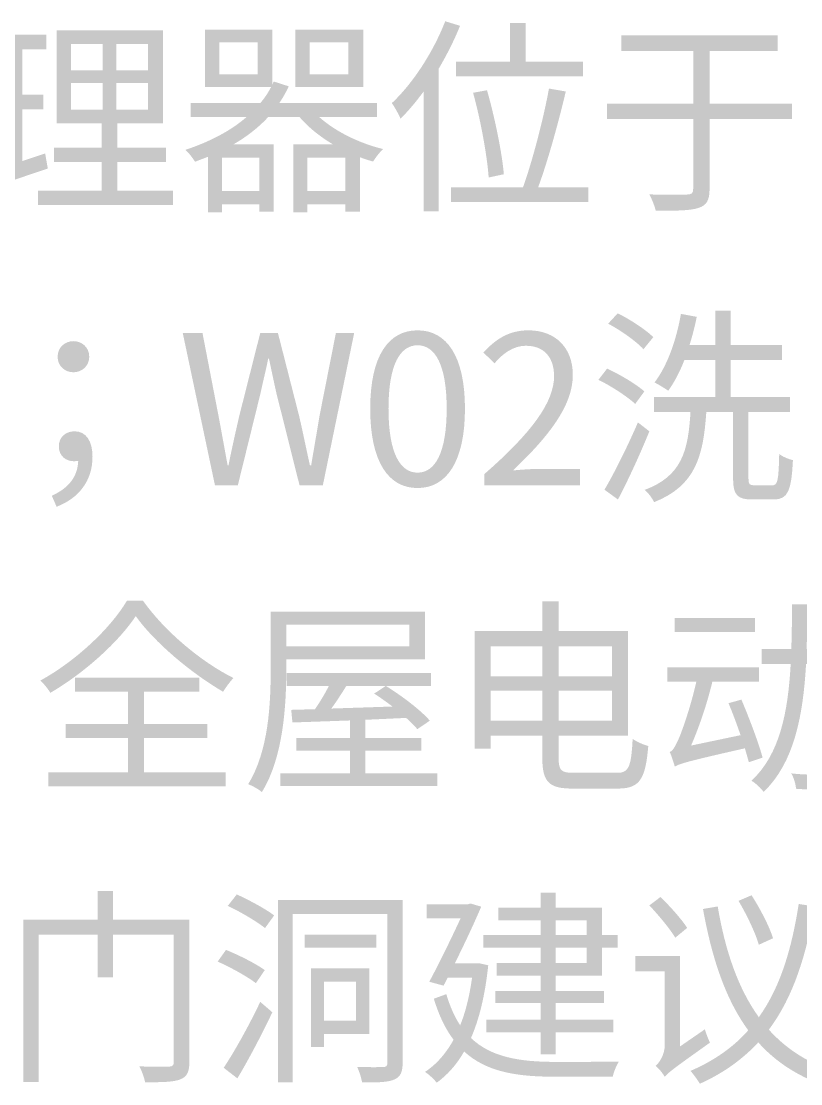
# Model space of a CAD drawing. Header units: millimetres. Extents: x -4600 to 229000, y -4300 to 19460.
# Drawn here: x 99414 to 100488, y 7770 to 9235 of the extents above; entities that cross this region are included whole.
import ezdxf

# ---------------------------------------------------------------- set-up
doc = ezdxf.new("R2010")
doc.units = ezdxf.units.MM
doc.header["$LTSCALE"] = 100
doc.layers.add('A-NOTE', color=7, linetype='Continuous', lineweight=18)

# ---------------------------------------------------------------- blocks, each defined once
blk = doc.blocks.new('A03_SHEET')
at = {"layer": 'A-NOTE'}
h = blk.add_hatch(color=256, dxfattribs=at)
edge = h.paths.add_edge_path()
edge.add_spline(control_points=[(19998.3, 9234.8), (19981.4, 9191.5), (19953.6, 9149.1), (19924.7, 9121.9)], knot_values=[0, 0, 0, 0, 1, 1, 1, 1], degree=3, periodic=0)
edge.add_spline(control_points=[(19924.7, 9121.9), (19928.4, 9116.8), (19934.7, 9105.6), (19936.7, 9100.4)], knot_values=[0, 0, 0, 0, 1, 1, 1, 1], degree=3, periodic=0)
edge.add_spline(control_points=[(19936.7, 9100.4), (19947.6, 9111.3), (19958.2, 9123.9), (19968.5, 9138)], knot_values=[0, 0, 0, 0, 1, 1, 1, 1], degree=3, periodic=0)
edge.add_line((19968.5, 9138), (19968.5, 8972.9))
edge.add_line((19968.5, 8972.9), (19989.2, 8972.9))
edge.add_line((19989.2, 8972.9), (19989.2, 9169.2))
edge.add_spline(control_points=[(19989.2, 9169.2), (20000.3, 9188.1), (20010.6, 9208.2), (20018.7, 9228.5)], knot_values=[0, 0, 0, 0, 1, 1, 1, 1], degree=3, periodic=0)
edge.add_line((20018.7, 9228.5), (19998.3, 9234.8))
for points in [[(20013.2, 9179.2), (20013.2, 9158.9), (20188.3, 9158.9), (20188.3, 9179.2), (20109.2, 9179.2), (20109.2, 9232.2), (20087.7, 9232.2), (20087.7, 9179.2), (20013.2, 9179.2)], [(20314.6, 8412.2), (20314.6, 8393), (20425.5, 8393), (20425.5, 8412.2), (20314.6, 8412.2)], [(19451.4, 8199.6), (19451.4, 8180.1), (19695.8, 8180.1), (19695.8, 8199.6), (19583.2, 8199.6), (19583.2, 8246.9), (19670.3, 8246.9), (19670.3, 8266.1), (19583.2, 8266.1), (19583.2, 8310.7), (19659.4, 8310.7), (19659.4, 8329.9), (19487.8, 8329.9), (19487.8, 8310.7), (19560.8, 8310.7), (19560.8, 8266.1), (19474.9, 8266.1), (19474.9, 8246.9), (19560.8, 8246.9), (19560.8, 8199.6), (19451.4, 8199.6)]]:
    blk.add_hatch(color=256, dxfattribs=at).paths.add_polyline_path(points)
h = blk.add_hatch(color=256, dxfattribs=at)
edge = h.paths.add_edge_path()
edge.add_line((19356, 9023.6), (19361.4, 9001.9))
edge.add_spline(control_points=[(19361.4, 9001.9), (19386.7, 9010.2), (19419.6, 9021.4), (19450.5, 9031.7)], knot_values=[0, 0, 0, 0, 1, 1, 1, 1], degree=3, periodic=0)
edge.add_line((19450.5, 9031.7), (19446.8, 9052.6))
edge.add_line((19446.8, 9052.6), (19415.3, 9042))
edge.add_line((19415.3, 9042), (19415.3, 9113.3))
edge.add_line((19415.3, 9113.3), (19444.2, 9113.3))
edge.add_line((19444.2, 9113.3), (19444.2, 9133.4))
edge.add_line((19444.2, 9133.4), (19415.3, 9133.4))
edge.add_line((19415.3, 9133.4), (19415.3, 9196.1))
edge.add_line((19415.3, 9196.1), (19448.5, 9196.1))
edge.add_line((19448.5, 9196.1), (19448.5, 9216.2))
edge.add_line((19448.5, 9216.2), (19359.2, 9216.2))
edge.add_line((19359.2, 9216.2), (19359.2, 9196.1))
edge.add_line((19359.2, 9196.1), (19394.7, 9196.1))
edge.add_line((19394.7, 9196.1), (19394.7, 9133.4))
edge.add_line((19394.7, 9133.4), (19362, 9133.4))
edge.add_line((19362, 9133.4), (19362, 9113.3))
edge.add_line((19362, 9113.3), (19394.7, 9113.3))
edge.add_line((19394.7, 9113.3), (19394.7, 9035.4))
edge.add_spline(control_points=[(19394.7, 9035.4), (19380.1, 9030.8), (19366.9, 9026.8), (19356, 9023.6)], knot_values=[0, 0, 0, 0, 1, 1, 1, 1], degree=3, periodic=0)
h = blk.add_hatch(color=256, dxfattribs=at)
h.paths.add_polyline_path([(19437.1, 9001.3), (19437.1, 8981.5), (19623, 8981.5), (19623, 9001.3), (19546.5, 9001.3), (19546.5, 9040.8), (19613.3, 9040.8), (19613.3, 9060.3), (19546.5, 9060.3), (19546.5, 9094.1), (19609.3, 9094.1), (19609.3, 9222.5), (19462.6, 9222.5), (19462.6, 9094.1), (19524.5, 9094.1), (19524.5, 9060.3), (19459.1, 9060.3), (19459.1, 9040.8), (19524.5, 9040.8), (19524.5, 9001.3), (19437.1, 9001.3)])
h.paths.add_polyline_path([(19544.8, 9149.7), (19588.6, 9149.7), (19588.6, 9112.7), (19544.8, 9112.7), (19544.8, 9149.7)], flags=0)
h.paths.add_polyline_path([(19482.3, 9149.7), (19526.2, 9149.7), (19526.2, 9112.7), (19482.3, 9112.7), (19482.3, 9149.7)], flags=0)
h.paths.add_polyline_path([(19544.8, 9203.6), (19588.6, 9203.6), (19588.6, 9167.2), (19544.8, 9167.2), (19544.8, 9203.6)], flags=0)
h.paths.add_polyline_path([(19482.3, 9203.6), (19526.2, 9203.6), (19526.2, 9167.2), (19482.3, 9167.2), (19482.3, 9203.6)], flags=0)
h = blk.add_hatch(color=256, dxfattribs=at)
edge = h.paths.add_edge_path()
edge.add_line((19762, 9151.7), (19760.2, 9148))
edge.add_line((19760.2, 9148), (19760.2, 9223))
edge.add_line((19760.2, 9223), (19667.1, 9223))
edge.add_line((19667.1, 9223), (19667.1, 9144))
edge.add_line((19667.1, 9144), (19758.2, 9144))
edge.add_spline(control_points=[(19758.2, 9144), (19754.2, 9136.2), (19749.4, 9129.1), (19743.6, 9122.2)], knot_values=[0, 0, 0, 0, 1, 1, 1, 1], degree=3, periodic=0)
edge.add_line((19743.6, 9122.2), (19647.4, 9122.2))
edge.add_line((19647.4, 9122.2), (19647.4, 9102.7))
edge.add_line((19647.4, 9102.7), (19724.4, 9102.7))
edge.add_spline(control_points=[(19724.4, 9102.7), (19702.4, 9083.5), (19673.4, 9068.6), (19640.2, 9057.5)], knot_values=[0, 0, 0, 0, 1, 1, 1, 1], degree=3, periodic=0)
edge.add_spline(control_points=[(19640.2, 9057.5), (19644.5, 9053.7), (19650.8, 9045.7), (19653.4, 9041.1)], knot_values=[0, 0, 0, 0, 1, 1, 1, 1], degree=3, periodic=0)
edge.add_line((19653.4, 9041.1), (19671.4, 9048))
edge.add_line((19671.4, 9048), (19671.4, 8971.5))
edge.add_line((19671.4, 8971.5), (19690.6, 8971.5))
edge.add_line((19690.6, 8971.5), (19690.6, 8982.4))
edge.add_line((19690.6, 8982.4), (19742.2, 8982.4))
edge.add_line((19742.2, 8982.4), (19742.2, 8972.4))
edge.add_line((19742.2, 8972.4), (19762, 8972.4))
edge.add_line((19762, 8972.4), (19762, 9064.9))
edge.add_line((19762, 9064.9), (19706.1, 9064.9))
edge.add_spline(control_points=[(19706.1, 9064.9), (19724.4, 9075.5), (19740.8, 9088.1), (19754.2, 9102.7)], knot_values=[0, 0, 0, 0, 1, 1, 1, 1], degree=3, periodic=0)
edge.add_line((19754.2, 9102.7), (19797.5, 9102.7))
edge.add_spline(control_points=[(19797.5, 9102.7), (19809.8, 9088.4), (19825.9, 9075.5), (19843.9, 9064.9)], knot_values=[0, 0, 0, 0, 1, 1, 1, 1], degree=3, periodic=0)
edge.add_line((19843.9, 9064.9), (19788.9, 9064.9))
edge.add_line((19788.9, 9064.9), (19788.9, 8971.5))
edge.add_line((19788.9, 8971.5), (19808.1, 8971.5))
edge.add_line((19808.1, 8971.5), (19808.1, 8982.4))
edge.add_line((19808.1, 8982.4), (19860.5, 8982.4))
edge.add_line((19860.5, 8982.4), (19860.5, 8972.4))
edge.add_line((19860.5, 8972.4), (19880.6, 8972.4))
edge.add_line((19880.6, 8972.4), (19880.6, 9047.4))
edge.add_spline(control_points=[(19880.6, 9047.4), (19886.6, 9045.1), (19892.9, 9043.1), (19898.9, 9041.4)], knot_values=[0, 0, 0, 0, 1, 1, 1, 1], degree=3, periodic=0)
edge.add_spline(control_points=[(19898.9, 9041.4), (19902.1, 9046.6), (19908.1, 9054.6), (19912.7, 9058.6)], knot_values=[0, 0, 0, 0, 1, 1, 1, 1], degree=3, periodic=0)
edge.add_spline(control_points=[(19912.7, 9058.6), (19879.7, 9066.6), (19846.5, 9083), (19824.7, 9102.7)], knot_values=[0, 0, 0, 0, 1, 1, 1, 1], degree=3, periodic=0)
edge.add_line((19824.7, 9102.7), (19904.4, 9102.7))
edge.add_line((19904.4, 9102.7), (19904.4, 9122.2))
edge.add_line((19904.4, 9122.2), (19769.7, 9122.2))
edge.add_spline(control_points=[(19769.7, 9122.2), (19774.6, 9129.4), (19778.9, 9137.1), (19782.6, 9145.1)], knot_values=[0, 0, 0, 0, 1, 1, 1, 1], degree=3, periodic=0)
edge.add_line((19782.6, 9145.1), (19762, 9151.7))
h.paths.add_polyline_path([(19791.8, 9223), (19791.8, 9144), (19885.4, 9144), (19885.4, 9223), (19791.8, 9223)], flags=0)
h.paths.add_polyline_path([(19811.5, 9205.6), (19864.8, 9205.6), (19864.8, 9161.5), (19811.5, 9161.5), (19811.5, 9205.6)], flags=0)
h.paths.add_polyline_path([(19808.1, 9000.7), (19808.1, 9046.6), (19860.5, 9046.6), (19860.5, 9000.7), (19808.1, 9000.7)], flags=0)
h.paths.add_polyline_path([(19690.6, 9000.7), (19690.6, 9046.6), (19742.2, 9046.6), (19742.2, 9000.7), (19690.6, 9000.7)], flags=0)
h.paths.add_polyline_path([(19686.9, 9205.6), (19739.6, 9205.6), (19739.6, 9161.5), (19686.9, 9161.5), (19686.9, 9205.6)], flags=0)
h = blk.add_hatch(color=256, dxfattribs=at)
edge = h.paths.add_edge_path()
edge.add_line((20241, 9215.3), (20241, 9193.8))
edge.add_line((20241, 9193.8), (20340.1, 9193.8))
edge.add_line((20340.1, 9193.8), (20340.1, 9121.3))
edge.add_line((20340.1, 9121.3), (20221.2, 9121.3))
edge.add_line((20221.2, 9121.3), (20221.2, 9099.9))
edge.add_line((20221.2, 9099.9), (20340.1, 9099.9))
edge.add_line((20340.1, 9099.9), (20340.1, 9003.6))
edge.add_spline(control_points=[(20340.1, 9003.6), (20340.1, 8997.6), (20337.8, 8995.9), (20331.5, 8995.9)], knot_values=[0, 0, 0, 0, 1, 1, 1, 1], degree=3, periodic=0)
edge.add_spline(control_points=[(20331.5, 8995.9), (20325.2, 8995.6), (20303.2, 8995.3), (20279.7, 8996.1)], knot_values=[0, 0, 0, 0, 1, 1, 1, 1], degree=3, periodic=0)
edge.add_spline(control_points=[(20279.7, 8996.1), (20283.1, 8989.8), (20287.1, 8979.8), (20288.5, 8973.5)], knot_values=[0, 0, 0, 0, 1, 1, 1, 1], degree=3, periodic=0)
edge.add_spline(control_points=[(20288.5, 8973.5), (20318, 8973.5), (20337, 8973.8), (20347.6, 8977.5)], knot_values=[0, 0, 0, 0, 1, 1, 1, 1], degree=3, periodic=0)
edge.add_spline(control_points=[(20347.6, 8977.5), (20358.4, 8981), (20362.7, 8987.8), (20362.7, 9003.6)], knot_values=[0, 0, 0, 0, 1, 1, 1, 1], degree=3, periodic=0)
edge.add_line((20362.7, 9003.6), (20362.7, 9099.9))
edge.add_line((20362.7, 9099.9), (20476.5, 9099.9))
edge.add_line((20476.5, 9099.9), (20476.5, 9121.3))
edge.add_line((20476.5, 9121.3), (20362.7, 9121.3))
edge.add_line((20362.7, 9121.3), (20362.7, 9193.8))
edge.add_line((20362.7, 9193.8), (20456.4, 9193.8))
edge.add_line((20456.4, 9193.8), (20456.4, 9215.3))
edge.add_line((20456.4, 9215.3), (20241, 9215.3))
h = blk.add_hatch(color=256, dxfattribs=at)
edge = h.paths.add_edge_path()
edge.add_line((20006.1, 9005.9), (20006.1, 8985.5))
edge.add_line((20006.1, 8985.5), (20195.4, 8985.5))
edge.add_line((20195.4, 8985.5), (20195.4, 9005.9))
edge.add_line((20195.4, 9005.9), (20126.4, 9005.9))
edge.add_spline(control_points=[(20126.4, 9005.9), (20139.6, 9041.7), (20154.5, 9095.6), (20164.5, 9138)], knot_values=[0, 0, 0, 0, 1, 1, 1, 1], degree=3, periodic=0)
edge.add_line((20164.5, 9138), (20141.3, 9142))
edge.add_spline(control_points=[(20141.3, 9142), (20133.8, 9100.7), (20118.6, 9042.3), (20105.5, 9005.9)], knot_values=[0, 0, 0, 0, 1, 1, 1, 1], degree=3, periodic=0)
edge.add_line((20105.5, 9005.9), (20006.1, 9005.9))
edge = h.paths.add_edge_path(flags=0)
edge.add_spline(control_points=[(20036.7, 9136.2), (20047.3, 9098.1), (20056.2, 9048.3), (20058.2, 9019.4)], knot_values=[0, 0, 0, 0, 1, 1, 1, 1], degree=3, periodic=0)
edge.add_line((20058.2, 9019.4), (20079.1, 9023.9))
edge.add_spline(control_points=[(20079.1, 9023.9), (20076.8, 9052.3), (20066.8, 9101.6), (20055.9, 9139.7)], knot_values=[0, 0, 0, 0, 1, 1, 1, 1], degree=3, periodic=0)
edge.add_line((20055.9, 9139.7), (20036.7, 9136.2))
h = blk.add_hatch(color=256, dxfattribs=at)
edge = h.paths.add_edge_path()
edge.add_spline(control_points=[(20323.2, 8831.4), (20316.9, 8795), (20304.3, 8759.7), (20286.8, 8736.8)], knot_values=[0, 0, 0, 0, 1, 1, 1, 1], degree=3, periodic=0)
edge.add_spline(control_points=[(20286.8, 8736.8), (20292.3, 8734.2), (20301.7, 8728.2), (20305.7, 8725.4)], knot_values=[0, 0, 0, 0, 1, 1, 1, 1], degree=3, periodic=0)
edge.add_spline(control_points=[(20305.7, 8725.4), (20314, 8736.8), (20321.8, 8751.7), (20328.1, 8768)], knot_values=[0, 0, 0, 0, 1, 1, 1, 1], degree=3, periodic=0)
edge.add_line((20328.1, 8768), (20370.5, 8768))
edge.add_line((20370.5, 8768), (20370.5, 8716.8))
edge.add_line((20370.5, 8716.8), (20286.2, 8716.8))
edge.add_line((20286.2, 8716.8), (20286.2, 8696.1))
edge.add_line((20286.2, 8696.1), (20336.4, 8696.1))
edge.add_spline(control_points=[(20336.4, 8696.1), (20333.2, 8642.6), (20324.6, 8607.9), (20273.1, 8588.7)], knot_values=[0, 0, 0, 0, 1, 1, 1, 1], degree=3, periodic=0)
edge.add_spline(control_points=[(20273.1, 8588.7), (20277.9, 8585), (20284, 8577), (20286.2, 8571.8)], knot_values=[0, 0, 0, 0, 1, 1, 1, 1], degree=3, periodic=0)
edge.add_spline(control_points=[(20286.2, 8571.8), (20343, 8594.4), (20354.1, 8634.5), (20358.2, 8696.1)], knot_values=[0, 0, 0, 0, 1, 1, 1, 1], degree=3, periodic=0)
edge.add_line((20358.2, 8696.1), (20395.1, 8696.1))
edge.add_line((20395.1, 8696.1), (20395.1, 8604.5))
edge.add_spline(control_points=[(20395.1, 8604.5), (20395.1, 8582.1), (20400.6, 8575.5), (20421.8, 8575.5), (20426.1, 8575.5), (20446.4, 8575.5), (20451, 8575.5), (20470.5, 8575.5), (20475.6, 8587), (20477.6, 8629.7)], knot_values=[0, 0, 0, 0, 1, 1, 1, 2, 2, 2, 3, 3, 3, 3], degree=3, periodic=0)
edge.add_spline(control_points=[(20477.6, 8629.7), (20471.9, 8631.1), (20463, 8634.5), (20458.7, 8638.3)], knot_values=[0, 0, 0, 0, 1, 1, 1, 1], degree=3, periodic=0)
edge.add_spline(control_points=[(20458.7, 8638.3), (20457.9, 8601), (20456.4, 8595), (20449, 8595), (20444.7, 8595), (20428.3, 8595), (20424.9, 8595), (20417.5, 8595), (20416.3, 8596.7), (20416.3, 8604.5)], knot_values=[0, 0, 0, 0, 1, 1, 1, 2, 2, 2, 3, 3, 3, 3], degree=3, periodic=0)
edge.add_line((20416.3, 8604.5), (20416.3, 8696.1))
edge.add_line((20416.3, 8696.1), (20473.6, 8696.1))
edge.add_line((20473.6, 8696.1), (20473.6, 8716.8))
edge.add_line((20473.6, 8716.8), (20391.7, 8716.8))
edge.add_line((20391.7, 8716.8), (20391.7, 8768))
edge.add_line((20391.7, 8768), (20462.4, 8768))
edge.add_line((20462.4, 8768), (20462.4, 8788.4))
edge.add_line((20462.4, 8788.4), (20391.7, 8788.4))
edge.add_line((20391.7, 8788.4), (20391.7, 8835.7))
edge.add_line((20391.7, 8835.7), (20370.5, 8835.7))
edge.add_line((20370.5, 8835.7), (20370.5, 8788.4))
edge.add_line((20370.5, 8788.4), (20335, 8788.4))
edge.add_spline(control_points=[(20335, 8788.4), (20339, 8801), (20342.4, 8814.2), (20345, 8827.3)], knot_values=[0, 0, 0, 0, 1, 1, 1, 1], degree=3, periodic=0)
edge.add_line((20345, 8827.3), (20323.2, 8831.4))
h = blk.add_hatch(color=256, dxfattribs=at)
edge = h.paths.add_edge_path()
edge.add_spline(control_points=[(20222.9, 8817.9), (20240.7, 8808.4), (20261.6, 8793.5), (20271.6, 8782.7)], knot_values=[0, 0, 0, 0, 1, 1, 1, 1], degree=3, periodic=0)
edge.add_line((20271.6, 8782.7), (20285.1, 8799.3))
edge.add_spline(control_points=[(20285.1, 8799.3), (20274.8, 8809.6), (20253.3, 8823.6), (20236.1, 8832.2)], knot_values=[0, 0, 0, 0, 1, 1, 1, 1], degree=3, periodic=0)
edge.add_line((20236.1, 8832.2), (20222.9, 8817.9))
h = blk.add_hatch(color=256, dxfattribs=at)
edge = h.paths.add_edge_path()
edge.add_line((19680.9, 8595), (19712.4, 8595))
edge.add_line((19712.4, 8595), (19743.6, 8721.6))
edge.add_spline(control_points=[(19743.6, 8721.6), (19747.1, 8738.2), (19751.1, 8753.4), (19754.2, 8769.5)], knot_values=[0, 0, 0, 0, 1, 1, 1, 1], degree=3, periodic=0)
edge.add_line((19754.2, 8769.5), (19755.4, 8769.5))
edge.add_spline(control_points=[(19755.4, 8769.5), (19758.8, 8753.4), (19762, 8738.2), (19765.7, 8721.6)], knot_values=[0, 0, 0, 0, 1, 1, 1, 1], degree=3, periodic=0)
edge.add_line((19765.7, 8721.6), (19797.5, 8595))
edge.add_line((19797.5, 8595), (19829.6, 8595))
edge.add_line((19829.6, 8595), (19872.8, 8805))
edge.add_line((19872.8, 8805), (19847.6, 8805))
edge.add_line((19847.6, 8805), (19825, 8690.7))
edge.add_spline(control_points=[(19825, 8690.7), (19821.3, 8668.1), (19817.3, 8645.4), (19813.5, 8622.5)], knot_values=[0, 0, 0, 0, 1, 1, 1, 1], degree=3, periodic=0)
edge.add_line((19813.5, 8622.5), (19811.8, 8622.5))
edge.add_spline(control_points=[(19811.8, 8622.5), (19806.7, 8645.4), (19802.1, 8668.3), (19796.9, 8690.7)], knot_values=[0, 0, 0, 0, 1, 1, 1, 1], degree=3, periodic=0)
edge.add_line((19796.9, 8690.7), (19767.7, 8805))
edge.add_line((19767.7, 8805), (19743.3, 8805))
edge.add_line((19743.3, 8805), (19714.4, 8690.7))
edge.add_spline(control_points=[(19714.4, 8690.7), (19709.2, 8668.1), (19704.1, 8645.4), (19699.5, 8622.5)], knot_values=[0, 0, 0, 0, 1, 1, 1, 1], degree=3, periodic=0)
edge.add_line((19699.5, 8622.5), (19698.4, 8622.5))
edge.add_spline(control_points=[(19698.4, 8622.5), (19694.1, 8645.4), (19690.1, 8668.1), (19685.8, 8690.7)], knot_values=[0, 0, 0, 0, 1, 1, 1, 1], degree=3, periodic=0)
edge.add_line((19685.8, 8690.7), (19663.7, 8805))
edge.add_line((19663.7, 8805), (19636.5, 8805))
edge.add_line((19636.5, 8805), (19680.9, 8595))
h = blk.add_hatch(color=256, dxfattribs=at)
edge = h.paths.add_edge_path()
edge.add_spline(control_points=[(19960.2, 8591.3), (20000, 8591.3), (20025.5, 8627.4), (20025.5, 8700.7), (20025.5, 8773.5), (20000, 8808.7), (19960.2, 8808.7), (19920.1, 8808.7), (19894.9, 8773.5), (19894.9, 8700.7), (19894.9, 8627.4), (19920.1, 8591.3), (19960.2, 8591.3)], knot_values=[0, 0, 0, 0, 1, 1, 1, 2, 2, 2, 3, 3, 3, 4, 4, 4, 4], degree=3, periodic=0)
edge = h.paths.add_edge_path(flags=0)
edge.add_spline(control_points=[(19960.2, 8612.5), (19936.4, 8612.5), (19920.1, 8639.1), (19920.1, 8700.7), (19920.1, 8762), (19936.4, 8788.1), (19960.2, 8788.1), (19984, 8788.1), (20000.3, 8762), (20000.3, 8700.7), (20000.3, 8639.1), (19984, 8612.5), (19960.2, 8612.5)], knot_values=[0, 0, 0, 0, 1, 1, 1, 2, 2, 2, 3, 3, 3, 4, 4, 4, 4], degree=3, periodic=0)
h = blk.add_hatch(color=256, dxfattribs=at)
edge = h.paths.add_edge_path()
edge.add_line((20052.2, 8595), (20184.3, 8595))
edge.add_line((20184.3, 8595), (20184.3, 8617.6))
edge.add_line((20184.3, 8617.6), (20126.1, 8617.6))
edge.add_spline(control_points=[(20126.1, 8617.6), (20115.5, 8617.6), (20102.6, 8616.5), (20091.7, 8615.6)], knot_values=[0, 0, 0, 0, 1, 1, 1, 1], degree=3, periodic=0)
edge.add_spline(control_points=[(20091.7, 8615.6), (20141, 8662.3), (20174.2, 8705), (20174.2, 8747.1), (20174.2, 8784.4), (20150.5, 8808.7), (20112.9, 8808.7), (20086.3, 8808.7), (20067.9, 8796.7), (20051, 8778.1)], knot_values=[0, 0, 0, 0, 1, 1, 1, 2, 2, 2, 3, 3, 3, 3], degree=3, periodic=0)
edge.add_line((20051, 8778.1), (20066.2, 8763.2))
edge.add_spline(control_points=[(20066.2, 8763.2), (20078, 8777.2), (20092.6, 8787.5), (20109.8, 8787.5), (20135.8, 8787.5), (20148.4, 8770), (20148.4, 8746), (20148.4, 8709.9), (20118.1, 8668.1), (20052.2, 8610.5)], knot_values=[0, 0, 0, 0, 1, 1, 1, 2, 2, 2, 3, 3, 3, 3], degree=3, periodic=0)
edge.add_line((20052.2, 8610.5), (20052.2, 8595))
h = blk.add_hatch(color=256, dxfattribs=at)
edge = h.paths.add_edge_path()
edge.add_spline(control_points=[(19485.8, 8750.9), (19497.2, 8750.9), (19507.6, 8759.2), (19507.6, 8772.3), (19507.6, 8785.5), (19497.2, 8793.8), (19485.8, 8793.8), (19474.3, 8793.8), (19464, 8785.5), (19464, 8772.3), (19464, 8759.2), (19474.3, 8750.9), (19485.8, 8750.9)], knot_values=[0, 0, 0, 0, 1, 1, 1, 2, 2, 2, 3, 3, 3, 4, 4, 4, 4], degree=3, periodic=0)
h = blk.add_hatch(color=256, dxfattribs=at)
edge = h.paths.add_edge_path()
edge.add_spline(control_points=[(20209.5, 8740.5), (20227.5, 8731.7), (20249.3, 8717.3), (20260.2, 8707.3)], knot_values=[0, 0, 0, 0, 1, 1, 1, 1], degree=3, periodic=0)
edge.add_line((20260.2, 8707.3), (20272.8, 8724.5))
edge.add_spline(control_points=[(20272.8, 8724.5), (20261.6, 8734.5), (20239.3, 8747.7), (20221.5, 8756)], knot_values=[0, 0, 0, 0, 1, 1, 1, 1], degree=3, periodic=0)
edge.add_line((20221.5, 8756), (20209.5, 8740.5))
h = blk.add_hatch(color=256, dxfattribs=at)
edge = h.paths.add_edge_path()
edge.add_line((20217.8, 8589), (20236.4, 8575.5))
edge.add_spline(control_points=[(20236.4, 8575.5), (20250.7, 8602.7), (20267.3, 8638.8), (20279.7, 8669.5)], knot_values=[0, 0, 0, 0, 1, 1, 1, 1], degree=3, periodic=0)
edge.add_line((20279.7, 8669.5), (20263.9, 8681.8))
edge.add_spline(control_points=[(20263.9, 8681.8), (20249.9, 8649.1), (20231, 8611.3), (20217.8, 8589)], knot_values=[0, 0, 0, 0, 1, 1, 1, 1], degree=3, periodic=0)
h = blk.add_hatch(color=256, dxfattribs=at)
edge = h.paths.add_edge_path()
edge.add_spline(control_points=[(19462.6, 8565.5), (19493.2, 8577.2), (19512.1, 8601.3), (19512.1, 8634.5), (19512.1, 8656), (19503.3, 8669.5), (19487.5, 8669.5), (19476, 8669.5), (19465.7, 8662.3), (19465.7, 8648.9), (19465.7, 8635.1), (19475.5, 8628.2), (19487.2, 8628.2)], knot_values=[0, 0, 0, 0, 1, 1, 1, 2, 2, 2, 3, 3, 3, 4, 4, 4, 4], degree=3, periodic=0)
edge.add_line((19487.2, 8628.2), (19492.4, 8628.8))
edge.add_spline(control_points=[(19492.4, 8628.8), (19491.5, 8606.5), (19479.2, 8591.3), (19456, 8580.7)], knot_values=[0, 0, 0, 0, 1, 1, 1, 1], degree=3, periodic=0)
edge.add_line((19456, 8580.7), (19462.6, 8565.5))
h = blk.add_hatch(color=256, dxfattribs=at)
edge = h.paths.add_edge_path()
edge.add_spline(control_points=[(19571.7, 8414.7), (19597.5, 8378.6), (19647.9, 8336.2), (19692.1, 8310.5)], knot_values=[0, 0, 0, 0, 1, 1, 1, 1], degree=3, periodic=0)
edge.add_spline(control_points=[(19692.1, 8310.5), (19696.1, 8316.8), (19701.2, 8323.9), (19706.4, 8329.4)], knot_values=[0, 0, 0, 0, 1, 1, 1, 1], degree=3, periodic=0)
edge.add_spline(control_points=[(19706.4, 8329.4), (19661.7, 8351.7), (19611.6, 8393.8), (19581.5, 8436.2)], knot_values=[0, 0, 0, 0, 1, 1, 1, 1], degree=3, periodic=0)
edge.add_line((19581.5, 8436.2), (19559.7, 8436.2))
edge.add_spline(control_points=[(19559.7, 8436.2), (19537.6, 8398.7), (19489.8, 8353.1), (19440.2, 8325.9)], knot_values=[0, 0, 0, 0, 1, 1, 1, 1], degree=3, periodic=0)
edge.add_spline(control_points=[(19440.2, 8325.9), (19445.1, 8321.6), (19451.1, 8313.9), (19454, 8309)], knot_values=[0, 0, 0, 0, 1, 1, 1, 1], degree=3, periodic=0)
edge.add_spline(control_points=[(19454, 8309), (19502.1, 8337.1), (19548.5, 8379.8), (19571.7, 8414.7)], knot_values=[0, 0, 0, 0, 1, 1, 1, 1], degree=3, periodic=0)
h = blk.add_hatch(color=256, dxfattribs=at)
edge = h.paths.add_edge_path()
edge.add_line((20038.7, 8394.1), (20038.7, 8232))
edge.add_line((20038.7, 8232), (20061.1, 8232))
edge.add_line((20061.1, 8232), (20061.1, 8249.7))
edge.add_line((20061.1, 8249.7), (20132.1, 8249.7))
edge.add_line((20132.1, 8249.7), (20132.1, 8219.4))
edge.add_spline(control_points=[(20132.1, 8219.4), (20132.1, 8185.8), (20141.6, 8177), (20173.7, 8177), (20180.8, 8177), (20229.2, 8177), (20237, 8177), (20267.6, 8177), (20274.5, 8192.1), (20278.2, 8235.7)], knot_values=[0, 0, 0, 0, 1, 1, 1, 2, 2, 2, 3, 3, 3, 3], degree=3, periodic=0)
edge.add_spline(control_points=[(20278.2, 8235.7), (20271.6, 8237.4), (20262.5, 8241.4), (20256.7, 8245.4)], knot_values=[0, 0, 0, 0, 1, 1, 1, 1], degree=3, periodic=0)
edge.add_spline(control_points=[(20256.7, 8245.4), (20254.7, 8208.2), (20251.9, 8198.7), (20235.8, 8198.7), (20225.5, 8198.7), (20183.7, 8198.7), (20175.1, 8198.7), (20157.9, 8198.7), (20154.7, 8202.2), (20154.7, 8218.8)], knot_values=[0, 0, 0, 0, 1, 1, 1, 2, 2, 2, 3, 3, 3, 3], degree=3, periodic=0)
edge.add_line((20154.7, 8218.8), (20154.7, 8249.7))
edge.add_line((20154.7, 8249.7), (20250.4, 8249.7))
edge.add_line((20250.4, 8249.7), (20250.4, 8394.1))
edge.add_line((20250.4, 8394.1), (20154.7, 8394.1))
edge.add_line((20154.7, 8394.1), (20154.7, 8435.1))
edge.add_line((20154.7, 8435.1), (20132.1, 8435.1))
edge.add_line((20132.1, 8435.1), (20132.1, 8394.1))
edge.add_line((20132.1, 8394.1), (20038.7, 8394.1))
h.paths.add_polyline_path([(20154.7, 8311.9), (20228.4, 8311.9), (20228.4, 8270.6), (20154.7, 8270.6), (20154.7, 8311.9)], flags=0)
h.paths.add_polyline_path([(20154.7, 8331.9), (20154.7, 8372.9), (20228.4, 8372.9), (20228.4, 8331.9), (20154.7, 8331.9)], flags=0)
h.paths.add_polyline_path([(20132.1, 8311.9), (20132.1, 8270.6), (20061.1, 8270.6), (20061.1, 8311.9), (20132.1, 8311.9)], flags=0)
h.paths.add_polyline_path([(20132.1, 8331.9), (20061.1, 8331.9), (20061.1, 8372.9), (20132.1, 8372.9), (20132.1, 8331.9)], flags=0)
h = blk.add_hatch(color=256, dxfattribs=at)
edge = h.paths.add_edge_path()
edge.add_spline(control_points=[(20476.2, 8430.8), (20476.2, 8410.4), (20476.2, 8389.8), (20475.3, 8369.5)], knot_values=[0, 0, 0, 0, 1, 1, 1, 1], degree=3, periodic=0)
edge.add_line((20475.3, 8369.5), (20434.4, 8369.5))
edge.add_line((20434.4, 8369.5), (20434.4, 8348.8))
edge.add_line((20434.4, 8348.8), (20474.5, 8348.8))
edge.add_spline(control_points=[(20474.5, 8348.8), (20471, 8283.5), (20459.6, 8223.6), (20420.3, 8187.8)], knot_values=[0, 0, 0, 0, 1, 1, 1, 1], degree=3, periodic=0)
edge.add_spline(control_points=[(20420.3, 8187.8), (20426.1, 8184.7), (20433.5, 8177.5), (20437.2, 8172.4)], knot_values=[0, 0, 0, 0, 1, 1, 1, 1], degree=3, periodic=0)
edge.add_spline(control_points=[(20437.2, 8172.4), (20479.3, 8212.5), (20491.7, 8277.8), (20495.7, 8348.8)], knot_values=[0, 0, 0, 0, 1, 1, 1, 1], degree=3, periodic=0)
edge.add_line((20495.7, 8348.8), (20538.4, 8348.8))
edge.add_spline(control_points=[(20538.4, 8348.8), (20535.2, 8247.1), (20531.5, 8209), (20523.8, 8200.4)], knot_values=[0, 0, 0, 0, 1, 1, 1, 1], degree=3, periodic=0)
edge.add_spline(control_points=[(20523.8, 8200.4), (20520.9, 8197), (20517.7, 8196.1), (20512.6, 8196.1), (20506.6, 8196.1), (20491.4, 8196.1), (20475.3, 8197.9)], knot_values=[0, 0, 0, 0, 1, 1, 1, 2, 2, 2, 2], degree=3, periodic=0)
edge.add_spline(control_points=[(20475.3, 8197.9), (20479.1, 8191.6), (20481.4, 8182.7), (20481.9, 8176.7)], knot_values=[0, 0, 0, 0, 1, 1, 1, 1], degree=3, periodic=0)
edge.add_spline(control_points=[(20481.9, 8176.7), (20497.1, 8175.5), (20512.9, 8175.5), (20521.7, 8176.4), (20530.9, 8177.2), (20536.6, 8179.8), (20542.4, 8187.3)], knot_values=[0, 0, 0, 0, 1, 1, 1, 2, 2, 2, 2], degree=3, periodic=0)
edge.add_spline(control_points=[(20542.4, 8187.3), (20552.4, 8199.9), (20555.8, 8240.6), (20559.8, 8358.6)], knot_values=[0, 0, 0, 0, 1, 1, 1, 1], degree=3, periodic=0)
edge.add_spline(control_points=[(20559.8, 8358.6), (20559.8, 8361.7), (20559.8, 8369.5), (20559.8, 8369.5)], knot_values=[0, 0, 0, 0, 1, 1, 1, 1], degree=3, periodic=0)
edge.add_line((20559.8, 8369.5), (20496.5, 8369.5))
edge.add_spline(control_points=[(20496.5, 8369.5), (20497.1, 8389.8), (20497.4, 8410.4), (20497.4, 8430.8)], knot_values=[0, 0, 0, 0, 1, 1, 1, 1], degree=3, periodic=0)
edge.add_line((20497.4, 8430.8), (20476.2, 8430.8))
h = blk.add_hatch(color=256, dxfattribs=at)
edge = h.paths.add_edge_path()
edge.add_line((19757.7, 8421), (19757.7, 8341.1))
edge.add_spline(control_points=[(19757.7, 8341.1), (19757.7, 8294.4), (19755.1, 8229.4), (19726.7, 8183)], knot_values=[0, 0, 0, 0, 1, 1, 1, 1], degree=3, periodic=0)
edge.add_spline(control_points=[(19726.7, 8183), (19732.2, 8181), (19741.6, 8175.8), (19745.6, 8172.1)], knot_values=[0, 0, 0, 0, 1, 1, 1, 1], degree=3, periodic=0)
edge.add_spline(control_points=[(19745.6, 8172.1), (19775.1, 8219.9), (19779.2, 8291.5), (19779.2, 8341.1)], knot_values=[0, 0, 0, 0, 1, 1, 1, 1], degree=3, periodic=0)
edge.add_line((19779.2, 8341.1), (19779.2, 8355.2))
edge.add_line((19779.2, 8355.2), (19970.2, 8355.2))
edge.add_line((19970.2, 8355.2), (19970.2, 8421))
edge.add_line((19970.2, 8421), (19757.7, 8421))
edge = h.paths.add_edge_path(flags=0)
edge.add_spline(control_points=[(19900.3, 8307.9), (19908.6, 8302.7), (19917.2, 8296.4), (19925.6, 8290.1)], knot_values=[0, 0, 0, 0, 1, 1, 1, 1], degree=3, periodic=0)
edge.add_line((19925.6, 8290.1), (19841.3, 8287.3))
edge.add_spline(control_points=[(19841.3, 8287.3), (19848.2, 8296.7), (19855.4, 8307.9), (19862, 8318.5)], knot_values=[0, 0, 0, 0, 1, 1, 1, 1], degree=3, periodic=0)
edge.add_line((19862, 8318.5), (19978.8, 8318.5))
edge.add_line((19978.8, 8318.5), (19978.8, 8336.2))
edge.add_line((19978.8, 8336.2), (19779.7, 8336.2))
edge.add_line((19779.7, 8336.2), (19779.7, 8318.5))
edge.add_line((19779.7, 8318.5), (19837.9, 8318.5))
edge.add_spline(control_points=[(19837.9, 8318.5), (19832.4, 8307.6), (19825.3, 8295.8), (19818.7, 8286.4)], knot_values=[0, 0, 0, 0, 1, 1, 1, 1], degree=3, periodic=0)
edge.add_line((19818.7, 8286.4), (19786, 8285.5))
edge.add_line((19786, 8285.5), (19787.7, 8268.1))
edge.add_line((19787.7, 8268.1), (19867.1, 8270.9))
edge.add_line((19867.1, 8270.9), (19867.1, 8246.9))
edge.add_line((19867.1, 8246.9), (19792.9, 8246.9))
edge.add_line((19792.9, 8246.9), (19792.9, 8229.1))
edge.add_line((19792.9, 8229.1), (19867.1, 8229.1))
edge.add_line((19867.1, 8229.1), (19867.1, 8197.9))
edge.add_line((19867.1, 8197.9), (19771.1, 8197.9))
edge.add_line((19771.1, 8197.9), (19771.1, 8180.4))
edge.add_line((19771.1, 8180.4), (19987.4, 8180.4))
edge.add_line((19987.4, 8180.4), (19987.4, 8197.9))
edge.add_line((19987.4, 8197.9), (19888, 8197.9))
edge.add_line((19888, 8197.9), (19888, 8229.1))
edge.add_line((19888, 8229.1), (19965.4, 8229.1))
edge.add_line((19965.4, 8229.1), (19965.4, 8246.9))
edge.add_line((19965.4, 8246.9), (19888, 8246.9))
edge.add_line((19888, 8246.9), (19888, 8271.8))
edge.add_line((19888, 8271.8), (19944.5, 8274.4))
edge.add_spline(control_points=[(19944.5, 8274.4), (19950.5, 8268.9), (19955.9, 8263.5), (19959.9, 8258.9)], knot_values=[0, 0, 0, 0, 1, 1, 1, 1], degree=3, periodic=0)
edge.add_line((19959.9, 8258.9), (19977.1, 8270.6))
edge.add_spline(control_points=[(19977.1, 8270.6), (19964.5, 8285.2), (19937.9, 8305.3), (19916.4, 8318.5)], knot_values=[0, 0, 0, 0, 1, 1, 1, 1], degree=3, periodic=0)
edge.add_line((19916.4, 8318.5), (19900.3, 8307.9))
h.paths.add_polyline_path([(19779.2, 8403), (19948.8, 8403), (19948.8, 8373.2), (19779.2, 8373.2), (19779.2, 8403)], flags=0)
h = blk.add_hatch(color=256, dxfattribs=at)
edge = h.paths.add_edge_path()
edge.add_line((20314.6, 8207.6), (20314.9, 8207.9))
edge.add_line((20314.9, 8207.9), (20314.9, 8207.3))
edge.add_spline(control_points=[(20314.9, 8207.3), (20321.5, 8211.3), (20331.8, 8214.5), (20411.4, 8232.5)], knot_values=[0, 0, 0, 0, 1, 1, 1, 1], degree=3, periodic=0)
edge.add_line((20411.4, 8232.5), (20416.9, 8213.3))
edge.add_line((20416.9, 8213.3), (20435.8, 8219.6))
edge.add_spline(control_points=[(20435.8, 8219.6), (20430.4, 8239.7), (20417.5, 8273.8), (20406.6, 8299.6)], knot_values=[0, 0, 0, 0, 1, 1, 1, 1], degree=3, periodic=0)
edge.add_line((20406.6, 8299.6), (20388.8, 8294.7))
edge.add_spline(control_points=[(20388.8, 8294.7), (20394.5, 8281.2), (20400.3, 8265.5), (20405.4, 8250.6)], knot_values=[0, 0, 0, 0, 1, 1, 1, 1], degree=3, periodic=0)
edge.add_line((20405.4, 8250.6), (20337.2, 8236.3))
edge.add_spline(control_points=[(20337.2, 8236.3), (20348.4, 8262), (20359.3, 8294.1), (20366.5, 8324.2)], knot_values=[0, 0, 0, 0, 1, 1, 1, 1], degree=3, periodic=0)
edge.add_line((20366.5, 8324.2), (20430.6, 8324.2))
edge.add_line((20430.6, 8324.2), (20430.6, 8344))
edge.add_line((20430.6, 8344), (20304.6, 8344))
edge.add_line((20304.6, 8344), (20304.6, 8324.2))
edge.add_line((20304.6, 8324.2), (20344.4, 8324.2))
edge.add_spline(control_points=[(20344.4, 8324.2), (20337, 8290.7), (20324.9, 8256.9), (20320.9, 8247.4)], knot_values=[0, 0, 0, 0, 1, 1, 1, 1], degree=3, periodic=0)
edge.add_spline(control_points=[(20320.9, 8247.4), (20316, 8236.5), (20312.3, 8228.8), (20307.7, 8227.4)], knot_values=[0, 0, 0, 0, 1, 1, 1, 1], degree=3, periodic=0)
edge.add_spline(control_points=[(20307.7, 8227.4), (20310.3, 8222.2), (20313.5, 8211.9), (20314.6, 8207.6)], knot_values=[0, 0, 0, 0, 1, 1, 1, 1], degree=3, periodic=0)
h = blk.add_hatch(color=256, dxfattribs=at)
edge = h.paths.add_edge_path()
edge.add_line((19519.3, 8035.9), (19519.3, 7996.1))
edge.add_line((19519.3, 7996.1), (19416.7, 7996.1))
edge.add_line((19416.7, 7996.1), (19416.7, 7772.4))
edge.add_line((19416.7, 7772.4), (19437.9, 7772.4))
edge.add_line((19437.9, 7772.4), (19437.9, 7975.8))
edge.add_line((19437.9, 7975.8), (19519.3, 7975.8))
edge.add_line((19519.3, 7975.8), (19519.3, 7917))
edge.add_line((19519.3, 7917), (19540.5, 7917))
edge.add_line((19540.5, 7917), (19540.5, 7975.8))
edge.add_line((19540.5, 7975.8), (19624.2, 7975.8))
edge.add_line((19624.2, 7975.8), (19624.2, 7800.2))
edge.add_spline(control_points=[(19624.2, 7800.2), (19624.2, 7795.3), (19622.4, 7793.9), (19617.3, 7793.6)], knot_values=[0, 0, 0, 0, 1, 1, 1, 1], degree=3, periodic=0)
edge.add_spline(control_points=[(19617.3, 7793.6), (19612.1, 7793.6), (19594.4, 7793.3), (19576.6, 7794.1)], knot_values=[0, 0, 0, 0, 1, 1, 1, 1], degree=3, periodic=0)
edge.add_spline(control_points=[(19576.6, 7794.1), (19580, 7788.1), (19583.5, 7778.1), (19584.6, 7772.1)], knot_values=[0, 0, 0, 0, 1, 1, 1, 1], degree=3, periodic=0)
edge.add_spline(control_points=[(19584.6, 7772.1), (19608.1, 7772.1), (19623.9, 7772.4), (19633, 7776.1)], knot_values=[0, 0, 0, 0, 1, 1, 1, 1], degree=3, periodic=0)
edge.add_spline(control_points=[(19633, 7776.1), (19642.2, 7779.5), (19645.6, 7786.1), (19645.6, 7799.9)], knot_values=[0, 0, 0, 0, 1, 1, 1, 1], degree=3, periodic=0)
edge.add_line((19645.6, 7799.9), (19645.6, 7996.1))
edge.add_line((19645.6, 7996.1), (19540.5, 7996.1))
edge.add_line((19540.5, 7996.1), (19540.5, 8035.9))
edge.add_line((19540.5, 8035.9), (19519.3, 8035.9))
h = blk.add_hatch(color=256, dxfattribs=at)
edge = h.paths.add_edge_path()
edge.add_spline(control_points=[(19698.6, 8015.3), (19716.1, 8007), (19738.5, 7993.8), (19749.9, 7984.7)], knot_values=[0, 0, 0, 0, 1, 1, 1, 1], degree=3, periodic=0)
edge.add_line((19749.9, 7984.7), (19762.5, 8002.1))
edge.add_spline(control_points=[(19762.5, 8002.1), (19751.1, 8011), (19727.9, 8023.3), (19711, 8031.1)], knot_values=[0, 0, 0, 0, 1, 1, 1, 1], degree=3, periodic=0)
edge.add_line((19711, 8031.1), (19698.6, 8015.3))
h = blk.add_hatch(color=256, dxfattribs=at)
edge = h.paths.add_edge_path()
edge.add_line((19999.8, 7893.6), (19982.6, 7887.3))
edge.add_spline(control_points=[(19982.6, 7887.3), (19989.7, 7863.8), (19998.9, 7845.1), (20009.8, 7830.8)], knot_values=[0, 0, 0, 0, 1, 1, 1, 1], degree=3, periodic=0)
edge.add_spline(control_points=[(20009.8, 7830.8), (19999.2, 7811.6), (19986.3, 7797), (19970.5, 7786.4)], knot_values=[0, 0, 0, 0, 1, 1, 1, 1], degree=3, periodic=0)
edge.add_spline(control_points=[(19970.5, 7786.4), (19975.1, 7783.5), (19983.4, 7775.8), (19986.6, 7771.5)], knot_values=[0, 0, 0, 0, 1, 1, 1, 1], degree=3, periodic=0)
edge.add_spline(control_points=[(19986.6, 7771.5), (20001.2, 7782.1), (20013.8, 7796.1), (20024.4, 7814.5)], knot_values=[0, 0, 0, 0, 1, 1, 1, 1], degree=3, periodic=0)
edge.add_spline(control_points=[(20024.4, 7814.5), (20054.8, 7786.7), (20096, 7779.8), (20148.4, 7779.8)], knot_values=[0, 0, 0, 0, 1, 1, 1, 1], degree=3, periodic=0)
edge.add_line((20148.4, 7779.8), (20229.2, 7779.8))
edge.add_spline(control_points=[(20229.2, 7779.8), (20230.4, 7785.8), (20234.4, 7795.9), (20237.8, 7800.7)], knot_values=[0, 0, 0, 0, 1, 1, 1, 1], degree=3, periodic=0)
edge.add_spline(control_points=[(20237.8, 7800.7), (20222.6, 7800.2), (20160.8, 7800.2), (20148.7, 7800.2), (20101.2, 7800.4), (20061.6, 7806.5), (20033.8, 7833.1)], knot_values=[0, 0, 0, 0, 1, 1, 1, 2, 2, 2, 2], degree=3, periodic=0)
edge.add_spline(control_points=[(20033.8, 7833.1), (20045.3, 7859.5), (20053.3, 7892.4), (20057.6, 7933.4)], knot_values=[0, 0, 0, 0, 1, 1, 1, 1], degree=3, periodic=0)
edge.add_line((20057.6, 7933.4), (20045, 7936.2))
edge.add_line((20045, 7936.2), (20041.3, 7936))
edge.add_line((20041.3, 7936), (20011.5, 7936))
edge.add_spline(control_points=[(20011.5, 7936), (20025, 7963.2), (20038.7, 7992.4), (20047.9, 8014.2)], knot_values=[0, 0, 0, 0, 1, 1, 1, 1], degree=3, periodic=0)
edge.add_line((20047.9, 8014.2), (20033.3, 8018.5))
edge.add_line((20033.3, 8018.5), (20029.8, 8017.6))
edge.add_line((20029.8, 8017.6), (19972.5, 8017.6))
edge.add_line((19972.5, 8017.6), (19972.5, 7998.1))
edge.add_line((19972.5, 7998.1), (20019.5, 7998.1))
edge.add_spline(control_points=[(20019.5, 7998.1), (20007.8, 7972.9), (19990.9, 7937.7), (19976.3, 7910.7)], knot_values=[0, 0, 0, 0, 1, 1, 1, 1], degree=3, periodic=0)
edge.add_line((19976.3, 7910.7), (19996, 7905.3))
edge.add_line((19996, 7905.3), (20001.8, 7916.5))
edge.add_line((20001.8, 7916.5), (20035.3, 7916.5))
edge.add_spline(control_points=[(20035.3, 7916.5), (20031.8, 7891), (20026.4, 7869.2), (20018.9, 7850.6)], knot_values=[0, 0, 0, 0, 1, 1, 1, 1], degree=3, periodic=0)
edge.add_spline(control_points=[(20018.9, 7850.6), (20011.2, 7862.3), (20004.9, 7876.4), (19999.8, 7893.6)], knot_values=[0, 0, 0, 0, 1, 1, 1, 1], degree=3, periodic=0)
h.paths.add_polyline_path([(20071.4, 8012.7), (20071.4, 7995.5), (20129.8, 7995.5), (20129.8, 7975.2), (20050.8, 7975.2), (20050.8, 7957.7), (20129.8, 7957.7), (20129.8, 7936.5), (20069.4, 7936.5), (20069.4, 7919.1), (20129.8, 7919.1), (20129.8, 7897.9), (20067.4, 7897.9), (20067.4, 7881.2), (20129.8, 7881.2), (20129.8, 7858.6), (20054.8, 7858.6), (20054.8, 7840.8), (20129.8, 7840.8), (20129.8, 7810.5), (20150.7, 7810.5), (20150.7, 7840.8), (20229.8, 7840.8), (20229.8, 7858.6), (20150.7, 7858.6), (20150.7, 7881.2), (20217.2, 7881.2), (20217.2, 7897.9), (20150.7, 7897.9), (20150.7, 7919.1), (20214.3, 7919.1), (20214.3, 7957.7), (20236.1, 7957.7), (20236.1, 7975.2), (20214.3, 7975.2), (20214.3, 8012.7), (20150.7, 8012.7), (20150.7, 8033.4), (20129.8, 8033.4), (20129.8, 8012.7), (20071.4, 8012.7)], flags=0)
h.paths.add_polyline_path([(20150.7, 7957.7), (20193.4, 7957.7), (20193.4, 7936.5), (20150.7, 7936.5), (20150.7, 7957.7)], flags=0)
h.paths.add_polyline_path([(20150.7, 7975.2), (20150.7, 7995.5), (20193.4, 7995.5), (20193.4, 7975.2), (20150.7, 7975.2)], flags=0)
h = blk.add_hatch(color=256, dxfattribs=at)
edge = h.paths.add_edge_path()
edge.add_spline(control_points=[(20279.7, 8015.9), (20292.6, 8002.4), (20308, 7983.5), (20315.5, 7971.5)], knot_values=[0, 0, 0, 0, 1, 1, 1, 1], degree=3, periodic=0)
edge.add_line((20315.5, 7971.5), (20331.8, 7984.9))
edge.add_spline(control_points=[(20331.8, 7984.9), (20324.4, 7996.7), (20308.3, 8014.5), (20295.1, 8027.6)], knot_values=[0, 0, 0, 0, 1, 1, 1, 1], degree=3, periodic=0)
edge.add_line((20295.1, 8027.6), (20279.7, 8015.9))
h = blk.add_hatch(color=256, dxfattribs=at)
edge = h.paths.add_edge_path()
edge.add_spline(control_points=[(20485.6, 8017.9), (20476.2, 7958.3), (20461.3, 7904.7), (20430.6, 7861.8)], knot_values=[0, 0, 0, 0, 1, 1, 1, 1], degree=3, periodic=0)
edge.add_spline(control_points=[(20430.6, 7861.8), (20401.7, 7901.9), (20384.2, 7953.7), (20373.9, 8014.5)], knot_values=[0, 0, 0, 0, 1, 1, 1, 1], degree=3, periodic=0)
edge.add_line((20373.9, 8014.5), (20353.6, 8011))
edge.add_spline(control_points=[(20353.6, 8011), (20365.9, 7943.1), (20384.5, 7886.7), (20416, 7843.7)], knot_values=[0, 0, 0, 0, 1, 1, 1, 1], degree=3, periodic=0)
edge.add_spline(control_points=[(20416, 7843.7), (20396, 7821.1), (20369.9, 7802.2), (20336.4, 7787.8)], knot_values=[0, 0, 0, 0, 1, 1, 1, 1], degree=3, periodic=0)
edge.add_spline(control_points=[(20336.4, 7787.8), (20340.4, 7783.3), (20346.4, 7775.2), (20349.3, 7770.1)], knot_values=[0, 0, 0, 0, 1, 1, 1, 1], degree=3, periodic=0)
edge.add_spline(control_points=[(20349.3, 7770.1), (20382.5, 7785), (20408.9, 7804.5), (20429.8, 7827.1)], knot_values=[0, 0, 0, 0, 1, 1, 1, 1], degree=3, periodic=0)
edge.add_spline(control_points=[(20429.8, 7827.1), (20451.3, 7803), (20478.2, 7784.4), (20511.4, 7771.2)], knot_values=[0, 0, 0, 0, 1, 1, 1, 1], degree=3, periodic=0)
edge.add_spline(control_points=[(20511.4, 7771.2), (20514.9, 7777), (20521.7, 7785.5), (20526.9, 7789.8)], knot_values=[0, 0, 0, 0, 1, 1, 1, 1], degree=3, periodic=0)
edge.add_spline(control_points=[(20526.9, 7789.8), (20493.1, 7801.9), (20466.2, 7820.5), (20444.4, 7844.6)], knot_values=[0, 0, 0, 0, 1, 1, 1, 1], degree=3, periodic=0)
edge.add_spline(control_points=[(20444.4, 7844.6), (20479.1, 7891), (20496.2, 7949.1), (20507.7, 8014.5)], knot_values=[0, 0, 0, 0, 1, 1, 1, 1], degree=3, periodic=0)
edge.add_line((20507.7, 8014.5), (20485.6, 8017.9))
edge = h.paths.add_edge_path(flags=0)
edge.add_spline(control_points=[(20402.6, 8022.2), (20414, 8003), (20426.1, 7977.5), (20430.6, 7961.7)], knot_values=[0, 0, 0, 0, 1, 1, 1, 1], degree=3, periodic=0)
edge.add_line((20430.6, 7961.7), (20450.1, 7970.6))
edge.add_spline(control_points=[(20450.1, 7970.6), (20445.5, 7986.4), (20432.6, 8011), (20420.6, 8029.9)], knot_values=[0, 0, 0, 0, 1, 1, 1, 1], degree=3, periodic=0)
edge.add_line((20420.6, 8029.9), (20402.6, 8022.2))
h = blk.add_hatch(color=256, dxfattribs=at)
edge = h.paths.add_edge_path()
edge.add_line((19767.7, 8023.6), (19767.7, 7772.1))
edge.add_line((19767.7, 7772.1), (19788, 7772.1))
edge.add_line((19788, 7772.1), (19788, 8004.1))
edge.add_line((19788, 8004.1), (19918.7, 8004.1))
edge.add_line((19918.7, 8004.1), (19918.7, 7799.6))
edge.add_spline(control_points=[(19918.7, 7799.6), (19918.7, 7794.7), (19917.2, 7793.3), (19912.7, 7793)], knot_values=[0, 0, 0, 0, 1, 1, 1, 1], degree=3, periodic=0)
edge.add_spline(control_points=[(19912.7, 7793), (19908.1, 7793), (19893.2, 7792.7), (19876.8, 7793.3)], knot_values=[0, 0, 0, 0, 1, 1, 1, 1], degree=3, periodic=0)
edge.add_spline(control_points=[(19876.8, 7793.3), (19879.7, 7787.6), (19882.9, 7777.5), (19883.7, 7771.8)], knot_values=[0, 0, 0, 0, 1, 1, 1, 1], degree=3, periodic=0)
edge.add_spline(control_points=[(19883.7, 7771.8), (19906.4, 7771.8), (19920.1, 7772.1), (19928.4, 7776.1)], knot_values=[0, 0, 0, 0, 1, 1, 1, 1], degree=3, periodic=0)
edge.add_spline(control_points=[(19928.4, 7776.1), (19936.7, 7779.5), (19939.6, 7786.4), (19939.6, 7799.3)], knot_values=[0, 0, 0, 0, 1, 1, 1, 1], degree=3, periodic=0)
edge.add_line((19939.6, 7799.3), (19939.6, 8023.6))
edge.add_line((19939.6, 8023.6), (19767.7, 8023.6))
h.paths.add_polyline_path([(19813.5, 7929.1), (19813.5, 7820.8), (19831, 7820.8), (19831, 7838.8), (19893.5, 7838.8), (19893.5, 7929.1), (19813.5, 7929.1)], flags=0)
h.paths.add_polyline_path([(19831, 7910.7), (19875.4, 7910.7), (19875.4, 7857.2), (19831, 7857.2), (19831, 7910.7)], flags=0)
h.paths.add_polyline_path([(19804.7, 7975.8), (19804.7, 7957.7), (19903.2, 7957.7), (19903.2, 7975.8), (19804.7, 7975.8)], flags=0)
h = blk.add_hatch(color=256, dxfattribs=at)
edge = h.paths.add_edge_path()
edge.add_spline(control_points=[(19684.6, 7938.5), (19702.7, 7930.5), (19725.9, 7917.6), (19737.3, 7908.7)], knot_values=[0, 0, 0, 0, 1, 1, 1, 1], degree=3, periodic=0)
edge.add_line((19737.3, 7908.7), (19749.6, 7926.8))
edge.add_spline(control_points=[(19749.6, 7926.8), (19737.6, 7935.4), (19714.1, 7947.4), (19696.1, 7954.6)], knot_values=[0, 0, 0, 0, 1, 1, 1, 1], degree=3, periodic=0)
edge.add_line((19696.1, 7954.6), (19684.6, 7938.5))
h = blk.add_hatch(color=256, dxfattribs=at)
edge = h.paths.add_edge_path()
edge.add_line((20260.5, 7946), (20260.5, 7925.1))
edge.add_line((20260.5, 7925.1), (20300.9, 7925.1))
edge.add_line((20300.9, 7925.1), (20300.9, 7823.9))
edge.add_spline(control_points=[(20300.9, 7823.9), (20300.9, 7809), (20293.1, 7799.3), (20288.5, 7794.7)], knot_values=[0, 0, 0, 0, 1, 1, 1, 1], degree=3, periodic=0)
edge.add_spline(control_points=[(20288.5, 7794.7), (20292.3, 7791.6), (20298.6, 7784.1), (20300.9, 7779.5)], knot_values=[0, 0, 0, 0, 1, 1, 1, 1], degree=3, periodic=0)
edge.add_spline(control_points=[(20300.9, 7779.5), (20305.4, 7785.3), (20312.9, 7791), (20363.3, 7826.8)], knot_values=[0, 0, 0, 0, 1, 1, 1, 1], degree=3, periodic=0)
edge.add_spline(control_points=[(20363.3, 7826.8), (20361, 7831.1), (20357.9, 7839.4), (20356.2, 7845.1)], knot_values=[0, 0, 0, 0, 1, 1, 1, 1], degree=3, periodic=0)
edge.add_line((20356.2, 7845.1), (20321.8, 7821.4))
edge.add_line((20321.8, 7821.4), (20321.8, 7946))
edge.add_line((20321.8, 7946), (20260.5, 7946))
h = blk.add_hatch(color=256, dxfattribs=at)
edge = h.paths.add_edge_path()
edge.add_line((19692.9, 7792.1), (19711.8, 7777.5))
edge.add_spline(control_points=[(19711.8, 7777.5), (19727.6, 7803.9), (19745.9, 7838.8), (19760, 7868.6)], knot_values=[0, 0, 0, 0, 1, 1, 1, 1], degree=3, periodic=0)
edge.add_line((19760, 7868.6), (19743.3, 7883))
edge.add_spline(control_points=[(19743.3, 7883), (19728.2, 7850.9), (19707.5, 7813.9), (19692.9, 7792.1)], knot_values=[0, 0, 0, 0, 1, 1, 1, 1], degree=3, periodic=0)

msp = doc.modelspace()

# ---------------------------------------------------------------- block references
msp.add_blockref('A03_SHEET', (80000, 0))

doc.saveas('drawing.dxf')
